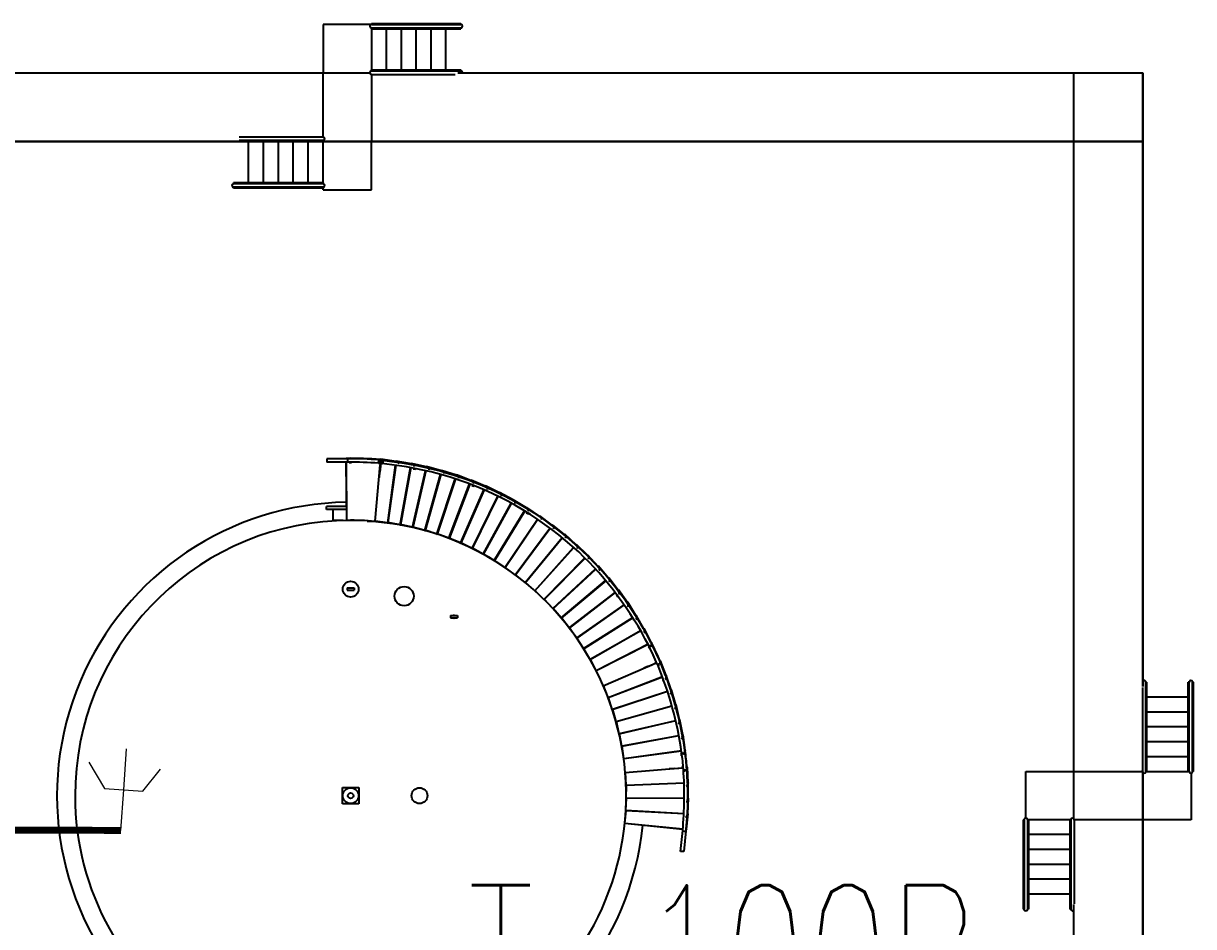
# Model space of a CAD drawing. Header units: inches. Extents: x 517790 to 538444, y 301815 to 302461.
# Drawn here: x 517838.48 to 517854.51, y 302315.63 to 302328.01 of the extents above; entities that cross this region are included whole.
import ezdxf
from ezdxf.enums import TextEntityAlignment as Align

# ---------------------------------------------------------------- set-up
doc = ezdxf.new("R2010")
doc.units = ezdxf.units.IN
doc.header["$MEASUREMENT"] = 0
doc.layers.add('Layout', color=6, linetype='Continuous', lineweight=15)
for name, color, linetype in [('电气-接地设计-接地线', 3, '接地线'), ('硅胶总平面底图 工艺装置区', 253, 'Continuous'), ('硅胶总平面底图0804', 253, 'Continuous')]:
    doc.layers.add(name, color=color, linetype=linetype)
doc.styles.add('EESLTYPE', font='TXT.shx')
doc.styles.add('HZTXT', font='simplexs.shx', dxfattribs={"width": 0.7, "bigfont": 'hztxt.shx'})
doc.linetypes.add('接地线', pattern='A,500,["/",EESLTYPE,S=200,R=0,X=0,Y=-100],-200,60,-200', length=960)
doc.linetypes.add('组180_接地线', pattern='A,500,["/",EESLTYPE,S=200,R=-180,X=0,Y=100],-200,60,-200', length=960)

msp = doc.modelspace()

# ---------------------------------------------------------------- linework, layer by layer
at = {"color": 1, "lineweight": 18}
for points in [[(517839.815, 302316.944), (517839.815, 302316.944), (517839.855, 302317.504), (517839.894, 302318.063)], [(517839.376, 302317.883), (517839.592, 302317.522), (517840.117, 302317.485), (517840.36, 302317.785)]]:
    msp.add_lwpolyline(points, dxfattribs=at)
at = {"layer": 'Layout', "color": 9, "const_width": 0.000914}
msp.add_lwpolyline([(517832.523, 302295.033), (517832.523, 302326.094), (517852.621, 302326.094), (517852.621, 302295.033), (517832.523, 302295.033)], dxfattribs=at)
at = {"layer": '电气-接地设计-接地线', "linetype": '组180_接地线', "ltscale": 0.01, "const_width": 0.0944}
msp.add_lwpolyline([(517839.217, 302316.95), (517836.827, 302316.95)], dxfattribs=at)
at = {"layer": '电气-接地设计-接地线', "color": 35, "linetype": '接地线', "ltscale": 0.005, "true_color": 0xb87333, "const_width": 0.0944}
msp.add_lwpolyline([(517839.815, 302316.944), (517839.217, 302316.95)], dxfattribs=at)
at = {"layer": '硅胶总平面底图 工艺装置区', "color": 9, "linetype": 'Continuous', "lineweight": -3}
for p, q in [((517843.247, 302327.998), (517843.247, 302328.012)), ((517843.247, 302328.012), (517844.474, 302328.012)), ((517843.247, 302328.012), (517843.247, 302327.998)), ((517843.247, 302327.998), (517844.474, 302327.998)), ((517844.474, 302328.012), (517844.474, 302327.998)), ((517844.474, 302328.012), (517844.474, 302327.998)), ((517843.236, 302327.995), (517842.586, 302327.995)), ((517842.586, 302327.995), (517842.586, 302327.334)), ((517843.247, 302327.952), (517843.247, 302327.359)), ((517843.247, 302327.952), (517843.247, 302327.359)), ((517843.247, 302327.939), (517843.247, 302327.952)), ((517843.247, 302327.952), (517843.247, 302327.939)), ((517843.247, 302327.952), (517844.474, 302327.952)), ((517843.247, 302327.939), (517844.474, 302327.939)), ((517843.449, 302327.939), (517843.449, 302327.373)), ((517843.654, 302327.939), (517843.654, 302327.373)), ((517843.858, 302327.939), (517843.858, 302327.373)), ((517844.063, 302327.939), (517844.063, 302327.373)), ((517844.267, 302327.373), (517844.267, 302327.939)), ((517844.474, 302327.952), (517844.474, 302327.939)), ((517844.474, 302327.952), (517844.474, 302327.939)), ((517843.247, 302327.359), (517843.247, 302327.373)), ((517843.247, 302327.373), (517844.474, 302327.373)), ((517843.247, 302327.359), (517843.247, 302327.373)), ((517843.247, 302327.359), (517844.474, 302327.359)), ((517844.474, 302327.373), (517844.474, 302327.359)), ((517844.474, 302327.359), (517844.474, 302327.373)), ((517832.107, 302327.334), (517843.224, 302327.334)), ((517832.107, 302327.334), (517843.224, 302327.334)), ((517842.586, 302326.45), (517842.586, 302327.334)), ((517842.586, 302326.45), (517842.586, 302327.334)), ((517843.247, 302327.313), (517843.247, 302326.39)), ((517843.247, 302327.313), (517843.247, 302326.39)), ((517843.247, 302327.3), (517843.247, 302327.313)), ((517843.247, 302327.3), (517843.247, 302327.313)), ((517843.247, 302327.313), (517844.397, 302327.313)), ((517844.43, 302327.334), (517853.819, 302327.334)), ((517844.43, 302327.334), (517853.819, 302327.334)), ((517852.875, 302317.101), (517852.875, 302327.334)), ((517852.875, 302317.101), (517852.875, 302327.334)), ((517852.875, 302327.334), (517853.819, 302327.334)), ((517852.875, 302327.334), (517853.819, 302327.334)), ((517853.819, 302327.334), (517853.819, 302326.39)), ((517853.819, 302327.334), (517853.819, 302326.39)), ((517853.819, 302327.334), (517853.819, 302318.921)), ((517853.819, 302318.921), (517853.819, 302327.334)), ((517842.586, 302326.45), (517841.435, 302326.45)), ((517842.586, 302326.404), (517841.435, 302326.404)), ((517842.586, 302326.463), (517842.586, 302326.45)), ((517842.586, 302326.463), (517842.586, 302326.45)), ((517842.586, 302326.404), (517842.586, 302326.39)), ((517842.586, 302326.404), (517842.586, 302326.39)), ((517842.586, 302325.81), (517842.586, 302326.404)), ((517842.586, 302325.81), (517842.586, 302326.404)), ((517853.819, 302326.39), (517832.107, 302326.39)), ((517832.107, 302326.39), (517853.819, 302326.39)), ((517841.565, 302325.824), (517841.565, 302326.39)), ((517841.769, 302325.824), (517841.769, 302326.39)), ((517841.974, 302325.824), (517841.974, 302326.39)), ((517842.178, 302325.824), (517842.178, 302326.39)), ((517842.383, 302325.824), (517842.383, 302326.39)), ((517843.247, 302325.73), (517843.247, 302326.39)), ((517841.359, 302325.81), (517841.359, 302325.824)), ((517841.359, 302325.81), (517841.359, 302325.824)), ((517842.586, 302325.824), (517841.359, 302325.824)), ((517842.586, 302325.81), (517841.359, 302325.81)), ((517841.359, 302325.751), (517841.359, 302325.765)), ((517841.359, 302325.751), (517841.359, 302325.765)), ((517842.586, 302325.765), (517841.359, 302325.765)), ((517842.586, 302325.824), (517842.586, 302325.81)), ((517842.586, 302325.81), (517842.586, 302325.824)), ((517842.586, 302325.765), (517842.586, 302325.751)), ((517842.586, 302325.751), (517842.586, 302325.765)), ((517842.586, 302325.73), (517842.586, 302325.765)), ((517842.586, 302325.73), (517842.586, 302325.765)), ((517842.586, 302325.751), (517841.359, 302325.751)), ((517842.586, 302325.73), (517843.247, 302325.73)), ((517842.925, 302322.042), (517842.638, 302322.04)), ((517842.638, 302322.04), (517842.638, 302321.994)), ((517842.926, 302321.997), (517842.638, 302321.994)), ((517842.902, 302322.042), (517842.902, 302322.048)), ((517842.902, 302322.048), (517842.908, 302322.048)), ((517842.913, 302321.198), (517842.903, 302321.996)), ((517842.903, 302321.996), (517842.908, 302321.211)), ((517842.908, 302322.048), (517842.908, 302322.048)), ((517842.926, 302321.997), (517842.925, 302322.042)), ((517842.951, 302321.991), (517842.951, 302321.997)), ((517842.963, 302321.991), (517842.951, 302321.991)), ((517842.951, 302321.991), (517842.951, 302321.978)), ((517842.963, 302321.997), (517842.963, 302321.991)), ((517842.963, 302321.991), (517842.963, 302321.978)), ((517843.299, 302321.184), (517843.368, 302321.96)), ((517843.347, 302321.981), (517843.351, 302322.026)), ((517843.357, 302321.974), (517843.356, 302321.961)), ((517843.357, 302321.974), (517843.358, 302321.988)), ((517843.369, 302321.973), (517843.357, 302321.974)), ((517843.38, 302322.029), (517843.364, 302321.857)), ((517843.369, 302321.973), (517843.367, 302321.952)), ((517843.369, 302321.973), (517843.373, 302322.024)), ((517843.371, 302321.994), (517843.369, 302321.973)), ((517843.374, 302322.03), (517843.37, 302322.03)), ((517843.37, 302322.03), (517843.37, 302322.03)), ((517843.373, 302322.024), (517843.374, 302322.03)), ((517843.375, 302322.035), (517843.374, 302322.03)), ((517843.374, 302322.03), (517843.38, 302322.029)), ((517843.585, 302322.006), (517843.375, 302322.035)), ((517843.584, 302322), (517843.379, 302322.028)), ((517843.471, 302321.164), (517843.578, 302321.954)), ((517843.582, 302321.953), (517843.475, 302321.164)), ((517843.584, 302322), (517843.585, 302322.006)), ((517843.584, 302321.999), (517843.584, 302322)), ((517843.586, 302322.011), (517843.585, 302322.006)), ((517843.585, 302322.006), (517843.589, 302322.006)), ((517843.795, 302321.973), (517843.586, 302322.011)), ((517843.589, 302322.006), (517843.588, 302321.998)), ((517843.794, 302321.967), (517843.589, 302322.005)), ((517843.642, 302321.137), (517843.785, 302321.92)), ((517843.789, 302321.92), (517843.646, 302321.136)), ((517843.793, 302321.964), (517843.794, 302321.967)), ((517843.794, 302321.967), (517843.795, 302321.973)), ((517843.796, 302321.978), (517843.795, 302321.973)), ((517843.795, 302321.973), (517843.798, 302321.972)), ((517844.003, 302321.93), (517843.796, 302321.978)), ((517843.798, 302321.972), (517843.797, 302321.964)), ((517844.001, 302321.924), (517843.798, 302321.971)), ((517843.831, 302321.908), (517843.828, 302321.891)), ((517843.831, 302321.908), (517843.832, 302321.912)), ((517843.843, 302321.906), (517843.831, 302321.908)), ((517843.843, 302321.906), (517843.84, 302321.889)), ((517843.844, 302321.909), (517843.843, 302321.906)), ((517844.001, 302321.924), (517844.003, 302321.93)), ((517844.001, 302321.921), (517844.001, 302321.924)), ((517844.004, 302321.935), (517844.003, 302321.93)), ((517844.003, 302321.93), (517844.006, 302321.929)), ((517844.208, 302321.877), (517844.004, 302321.935)), ((517844.006, 302321.929), (517844.004, 302321.92)), ((517844.207, 302321.872), (517844.006, 302321.928)), ((517843.359, 302321.858), (517843.353, 302321.784)), ((517843.359, 302321.858), (517843.364, 302321.857)), ((517843.812, 302321.102), (517843.991, 302321.878)), ((517843.994, 302321.878), (517843.815, 302321.101)), ((517843.98, 302321.059), (517844.194, 302321.827)), ((517844.198, 302321.826), (517843.983, 302321.058)), ((517844.146, 302321.009), (517844.395, 302321.767)), ((517844.399, 302321.766), (517844.149, 302321.007)), ((517844.206, 302321.869), (517844.207, 302321.872)), ((517844.207, 302321.872), (517844.208, 302321.877)), ((517844.21, 302321.882), (517844.208, 302321.877)), ((517844.208, 302321.877), (517844.212, 302321.876)), ((517844.412, 302321.816), (517844.21, 302321.882)), ((517844.212, 302321.876), (517844.21, 302321.868)), ((517844.41, 302321.81), (517844.212, 302321.875)), ((517844.409, 302321.808), (517844.41, 302321.81)), ((517844.41, 302321.81), (517844.412, 302321.816)), ((517844.413, 302321.82), (517844.411, 302321.816)), ((517844.412, 302321.816), (517844.415, 302321.814)), ((517844.612, 302321.744), (517844.413, 302321.82)), ((517844.415, 302321.814), (517844.413, 302321.807)), ((517844.61, 302321.739), (517844.415, 302321.813)), ((517844.61, 302321.739), (517844.612, 302321.744)), ((517844.613, 302321.749), (517844.612, 302321.744)), ((517844.612, 302321.744), (517844.615, 302321.743)), ((517844.808, 302321.664), (517844.613, 302321.749)), ((517844.309, 302320.951), (517844.593, 302321.697)), ((517844.597, 302321.695), (517844.312, 302320.949)), ((517844.469, 302320.885), (517844.788, 302321.617)), ((517844.791, 302321.615), (517844.473, 302320.884)), ((517844.609, 302321.738), (517844.61, 302321.739)), ((517844.615, 302321.743), (517844.613, 302321.737)), ((517844.806, 302321.659), (517844.615, 302321.742)), ((517844.636, 302321.674), (517844.63, 302321.658)), ((517844.636, 302321.674), (517844.638, 302321.679)), ((517844.647, 302321.67), (517844.636, 302321.674)), ((517844.647, 302321.67), (517844.641, 302321.654)), ((517844.649, 302321.675), (517844.647, 302321.67)), ((517844.806, 302321.659), (517844.808, 302321.664)), ((517844.806, 302321.659), (517844.806, 302321.659)), ((517844.808, 302321.664), (517844.81, 302321.669)), ((517844.808, 302321.664), (517844.812, 302321.663)), ((517844.812, 302321.663), (517844.809, 302321.657)), ((517845.001, 302321.575), (517844.81, 302321.669)), ((517844.998, 302321.57), (517844.811, 302321.662)), ((517844.627, 302320.812), (517844.978, 302321.529)), ((517844.982, 302321.527), (517844.63, 302320.811)), ((517844.781, 302320.732), (517845.164, 302321.432)), ((517844.784, 302320.731), (517845.168, 302321.43)), ((517844.998, 302321.57), (517845.001, 302321.575)), ((517844.998, 302321.57), (517844.998, 302321.57)), ((517845.001, 302321.575), (517845.003, 302321.579)), ((517845.001, 302321.575), (517845.004, 302321.573)), ((517845.004, 302321.573), (517845.002, 302321.568)), ((517845.189, 302321.477), (517845.003, 302321.579)), ((517845.187, 302321.472), (517845.004, 302321.573)), ((517845.187, 302321.472), (517845.189, 302321.477)), ((517845.187, 302321.472), (517845.187, 302321.472)), ((517845.189, 302321.477), (517845.192, 302321.481)), ((517845.189, 302321.477), (517845.193, 302321.475)), ((517845.19, 302321.47), (517845.193, 302321.475)), ((517845.373, 302321.371), (517845.192, 302321.481)), ((517845.37, 302321.366), (517845.192, 302321.475)), ((517842.907, 302321.386), (517842.634, 302321.386)), ((517842.634, 302321.347), (517842.634, 302321.386)), ((517842.907, 302321.347), (517842.634, 302321.347)), ((517842.724, 302321.197), (517842.724, 302321.347)), ((517844.931, 302320.646), (517845.346, 302321.326)), ((517844.934, 302320.644), (517845.349, 302321.324)), ((517845.37, 302321.366), (517845.373, 302321.371)), ((517845.37, 302321.366), (517845.37, 302321.366)), ((517845.373, 302321.371), (517845.376, 302321.375)), ((517845.373, 302321.371), (517845.376, 302321.369)), ((517845.373, 302321.364), (517845.376, 302321.369)), ((517845.384, 302321.297), (517845.375, 302321.283)), ((517845.552, 302321.256), (517845.376, 302321.375)), ((517845.549, 302321.251), (517845.376, 302321.368)), ((517845.384, 302321.297), (517845.387, 302321.301)), ((517845.394, 302321.291), (517845.384, 302321.297)), ((517845.394, 302321.291), (517845.385, 302321.276)), ((517845.397, 302321.295), (517845.394, 302321.291)), ((517842.859, 302321.197), (517842.724, 302321.197)), ((517842.913, 302321.211), (517842.908, 302321.211)), ((517843.471, 302321.164), (517843.299, 302321.188)), ((517843.299, 302321.184), (517843.304, 302321.183)), ((517843.304, 302321.187), (517843.304, 302321.183)), ((517843.304, 302321.183), (517843.304, 302321.183)), ((517843.471, 302321.164), (517843.475, 302321.164)), ((517843.642, 302321.137), (517843.475, 302321.167)), ((517843.642, 302321.137), (517843.646, 302321.136)), ((517843.812, 302321.102), (517843.646, 302321.14)), ((517843.646, 302321.136), (517843.648, 302321.136)), ((517843.648, 302321.14), (517843.648, 302321.136)), ((517843.684, 302321.131), (517843.684, 302321.129)), ((517843.696, 302321.129), (517843.696, 302321.127)), ((517843.98, 302321.059), (517843.816, 302321.105)), ((517845.076, 302320.552), (517845.523, 302321.213)), ((517845.079, 302320.55), (517845.526, 302321.211)), ((517845.548, 302321.251), (517845.549, 302321.251)), ((517845.549, 302321.251), (517845.552, 302321.256)), ((517845.551, 302321.249), (517845.555, 302321.254)), ((517845.552, 302321.256), (517845.555, 302321.26)), ((517845.552, 302321.256), (517845.555, 302321.254)), ((517845.722, 302321.129), (517845.554, 302321.253)), ((517845.725, 302321.133), (517845.555, 302321.26)), ((517845.721, 302321.128), (517845.722, 302321.129)), ((517845.722, 302321.129), (517845.725, 302321.133)), ((517845.724, 302321.126), (517845.728, 302321.131)), ((517845.725, 302321.133), (517845.728, 302321.137)), ((517845.725, 302321.133), (517845.728, 302321.131)), ((517845.889, 302320.998), (517845.727, 302321.13)), ((517845.892, 302321.003), (517845.728, 302321.137)), ((517843.812, 302321.102), (517843.815, 302321.101)), ((517843.98, 302321.059), (517843.983, 302321.058)), ((517844.146, 302321.009), (517843.984, 302321.062)), ((517844.146, 302321.009), (517844.149, 302321.007)), ((517844.309, 302320.951), (517844.15, 302321.011)), ((517844.309, 302320.951), (517844.312, 302320.949)), ((517844.312, 302320.949), (517844.314, 302320.949)), ((517844.469, 302320.885), (517844.314, 302320.953)), ((517844.315, 302320.952), (517844.314, 302320.949)), ((517845.218, 302320.452), (517845.694, 302321.092)), ((517845.221, 302320.449), (517845.697, 302321.089)), ((517845.354, 302320.345), (517845.86, 302320.963)), ((517845.357, 302320.343), (517845.863, 302320.96)), ((517845.888, 302320.998), (517845.889, 302320.998)), ((517845.889, 302320.998), (517845.892, 302321.003)), ((517845.891, 302320.995), (517845.895, 302321)), ((517845.892, 302321.003), (517845.896, 302321.006)), ((517845.892, 302321.003), (517845.895, 302321)), ((517846.05, 302320.86), (517845.895, 302320.999)), ((517846.054, 302320.864), (517845.896, 302321.006)), ((517844.349, 302320.937), (517844.349, 302320.935)), ((517844.36, 302320.933), (517844.36, 302320.931)), ((517844.469, 302320.885), (517844.473, 302320.884)), ((517844.627, 302320.812), (517844.474, 302320.887)), ((517844.627, 302320.812), (517844.63, 302320.811)), ((517844.781, 302320.732), (517844.632, 302320.814)), ((517845.486, 302320.232), (517846.019, 302320.826)), ((517845.489, 302320.23), (517846.022, 302320.824)), ((517846.049, 302320.86), (517846.05, 302320.86)), ((517846.05, 302320.86), (517846.054, 302320.864)), ((517846.052, 302320.857), (517846.056, 302320.862)), ((517846.054, 302320.864), (517846.057, 302320.868)), ((517846.054, 302320.864), (517846.056, 302320.862)), ((517846.204, 302320.715), (517846.056, 302320.861)), ((517846.208, 302320.719), (517846.057, 302320.868)), ((517844.781, 302320.732), (517844.784, 302320.731)), ((517844.931, 302320.646), (517844.786, 302320.734)), ((517844.931, 302320.646), (517844.934, 302320.644)), ((517844.934, 302320.644), (517844.935, 302320.643)), ((517844.937, 302320.646), (517844.935, 302320.643)), ((517845.076, 302320.552), (517844.936, 302320.647)), ((517844.968, 302320.625), (517844.967, 302320.623)), ((517845.612, 302320.113), (517846.172, 302320.682)), ((517845.615, 302320.111), (517846.175, 302320.68)), ((517846.204, 302320.715), (517846.208, 302320.719)), ((517846.204, 302320.715), (517846.204, 302320.715)), ((517846.207, 302320.712), (517846.211, 302320.716)), ((517846.208, 302320.719), (517846.212, 302320.722)), ((517846.208, 302320.719), (517846.211, 302320.716)), ((517846.352, 302320.563), (517846.21, 302320.716)), ((517846.356, 302320.566), (517846.212, 302320.722)), ((517844.978, 302320.618), (517844.977, 302320.617)), ((517845.076, 302320.552), (517845.079, 302320.55)), ((517845.218, 302320.452), (517845.082, 302320.553)), ((517845.733, 302319.989), (517846.318, 302320.531)), ((517845.736, 302319.986), (517846.321, 302320.528)), ((517846.352, 302320.563), (517846.356, 302320.566)), ((517846.352, 302320.563), (517846.352, 302320.563)), ((517846.355, 302320.56), (517846.359, 302320.564)), ((517846.36, 302320.57), (517846.356, 302320.567)), ((517846.356, 302320.566), (517846.359, 302320.564)), ((517846.493, 302320.404), (517846.358, 302320.563)), ((517846.497, 302320.407), (517846.36, 302320.57)), ((517845.218, 302320.452), (517845.221, 302320.449)), ((517845.354, 302320.345), (517845.223, 302320.452)), ((517845.354, 302320.345), (517845.357, 302320.343)), ((517845.486, 302320.232), (517845.36, 302320.346)), ((517845.848, 302319.859), (517846.457, 302320.373)), ((517846.459, 302320.37), (517845.85, 302319.856)), ((517846.493, 302320.404), (517846.497, 302320.407)), ((517846.493, 302320.404), (517846.493, 302320.404)), ((517846.499, 302320.405), (517846.495, 302320.401)), ((517846.501, 302320.41), (517846.497, 302320.407)), ((517846.497, 302320.407), (517846.499, 302320.405)), ((517846.626, 302320.239), (517846.499, 302320.404)), ((517846.63, 302320.242), (517846.501, 302320.41)), ((517842.916, 302320.27), (517842.963, 302320.27)), ((517842.916, 302320.27), (517842.916, 302320.239)), ((517842.916, 302320.239), (517842.963, 302320.239)), ((517842.963, 302320.27), (517843.011, 302320.27)), ((517842.963, 302320.239), (517843.011, 302320.239)), ((517843.011, 302320.27), (517843.011, 302320.239)), ((517845.486, 302320.232), (517845.489, 302320.23)), ((517845.612, 302320.113), (517845.491, 302320.232)), ((517845.491, 302320.232), (517845.557, 302320.167)), ((517845.957, 302319.724), (517846.588, 302320.209)), ((517846.59, 302320.206), (517845.959, 302319.721)), ((517846.614, 302320.169), (517846.6, 302320.159)), ((517846.621, 302320.16), (517846.608, 302320.15)), ((517846.614, 302320.169), (517846.616, 302320.171)), ((517846.621, 302320.16), (517846.614, 302320.169)), ((517846.624, 302320.162), (517846.621, 302320.16)), ((517846.625, 302320.238), (517846.626, 302320.239)), ((517846.626, 302320.239), (517846.63, 302320.242)), ((517846.632, 302320.239), (517846.628, 302320.235)), ((517846.63, 302320.242), (517846.634, 302320.245)), ((517846.63, 302320.242), (517846.632, 302320.239)), ((517846.751, 302320.068), (517846.632, 302320.239)), ((517846.756, 302320.071), (517846.634, 302320.245)), ((517845.612, 302320.113), (517845.615, 302320.111)), ((517845.733, 302319.989), (517845.618, 302320.113)), ((517845.708, 302320.016), (517845.711, 302320.013)), ((517845.733, 302319.989), (517845.736, 302319.986)), ((517845.737, 302319.987), (517845.757, 302319.967)), ((517845.848, 302319.859), (517845.738, 302319.989)), ((517846.059, 302319.584), (517846.711, 302320.04)), ((517846.713, 302320.037), (517846.061, 302319.581)), ((517846.75, 302320.067), (517846.751, 302320.068)), ((517846.751, 302320.068), (517846.756, 302320.071)), ((517846.758, 302320.068), (517846.752, 302320.064)), ((517846.756, 302320.071), (517846.76, 302320.074)), ((517846.756, 302320.071), (517846.758, 302320.068)), ((517846.868, 302319.891), (517846.757, 302320.067)), ((517846.873, 302319.894), (517846.76, 302320.074)), ((517844.332, 302319.891), (517844.379, 302319.891)), ((517844.332, 302319.891), (517844.332, 302319.859)), ((517844.332, 302319.859), (517844.379, 302319.859)), ((517844.379, 302319.891), (517844.427, 302319.891)), ((517844.379, 302319.859), (517844.427, 302319.859)), ((517844.427, 302319.891), (517844.427, 302319.859)), ((517845.848, 302319.859), (517845.85, 302319.856)), ((517845.957, 302319.724), (517845.853, 302319.859)), ((517846.155, 302319.44), (517846.828, 302319.865)), ((517846.83, 302319.862), (517846.157, 302319.437)), ((517846.867, 302319.89), (517846.868, 302319.891)), ((517846.868, 302319.891), (517846.873, 302319.894)), ((517846.875, 302319.891), (517846.869, 302319.887)), ((517846.877, 302319.896), (517846.873, 302319.894)), ((517846.873, 302319.894), (517846.875, 302319.891)), ((517846.978, 302319.709), (517846.874, 302319.89)), ((517846.983, 302319.712), (517846.877, 302319.896)), ((517845.957, 302319.724), (517845.959, 302319.721)), ((517845.959, 302319.721), (517845.96, 302319.72)), ((517845.963, 302319.722), (517845.96, 302319.72)), ((517846.059, 302319.584), (517845.962, 302319.724)), ((517845.984, 302319.692), (517845.982, 302319.69)), ((517845.991, 302319.682), (517845.99, 302319.681)), ((517846.244, 302319.291), (517846.936, 302319.686)), ((517846.938, 302319.682), (517846.246, 302319.288)), ((517846.976, 302319.708), (517846.978, 302319.709)), ((517846.978, 302319.709), (517846.983, 302319.712)), ((517846.984, 302319.709), (517846.978, 302319.705)), ((517846.987, 302319.714), (517846.983, 302319.712)), ((517846.983, 302319.712), (517846.984, 302319.709)), ((517847.078, 302319.523), (517846.984, 302319.708)), ((517847.083, 302319.525), (517846.987, 302319.714)), ((517846.059, 302319.584), (517846.061, 302319.581)), ((517846.155, 302319.44), (517846.064, 302319.584)), ((517846.327, 302319.139), (517847.038, 302319.502)), ((517847.078, 302319.523), (517847.083, 302319.525)), ((517847.078, 302319.522), (517847.078, 302319.523)), ((517847.085, 302319.522), (517847.08, 302319.519)), ((517847.083, 302319.525), (517847.085, 302319.522)), ((517847.085, 302319.522), (517847.086, 302319.52)), ((517847.086, 302319.52), (517847.086, 302319.52)), ((517847.089, 302319.502), (517847.089, 302319.502)), ((517846.155, 302319.44), (517846.157, 302319.437)), ((517846.244, 302319.291), (517846.16, 302319.439)), ((517847.039, 302319.498), (517846.328, 302319.136)), ((517847.054, 302319.457), (517847.042, 302319.451)), ((517847.06, 302319.446), (517847.048, 302319.44)), ((517847.054, 302319.457), (517847.059, 302319.459)), ((517847.06, 302319.446), (517847.054, 302319.457)), ((517847.065, 302319.448), (517847.06, 302319.446)), ((517846.244, 302319.291), (517846.246, 302319.288)), ((517846.327, 302319.139), (517846.25, 302319.29)), ((517846.425, 302318.93), (517847.14, 302319.241)), ((517847.046, 302319.199), (517846.979, 302319.169)), ((517847.046, 302319.2), (517847.048, 302319.195)), ((517847.16, 302319.243), (517847.048, 302319.195)), ((517847.152, 302319.246), (517847.133, 302319.238)), ((517847.147, 302319.257), (517847.135, 302319.252)), ((517847.147, 302319.257), (517847.153, 302319.259)), ((517847.152, 302319.246), (517847.147, 302319.257)), ((517847.152, 302319.246), (517847.157, 302319.249)), ((517847.157, 302319.248), (517847.152, 302319.246)), ((517847.199, 302319.267), (517847.204, 302319.269)), ((517847.207, 302319.264), (517847.201, 302319.262)), ((517847.203, 302319.272), (517847.203, 302319.272)), ((517847.204, 302319.269), (517847.203, 302319.272)), ((517847.209, 302319.271), (517847.204, 302319.269)), ((517847.204, 302319.269), (517847.207, 302319.264)), ((517847.279, 302319.07), (517847.206, 302319.263)), ((517847.285, 302319.072), (517847.209, 302319.271)), ((517846.327, 302319.139), (517846.328, 302319.136)), ((517846.491, 302318.769), (517847.235, 302319.054)), ((517847.236, 302319.05), (517846.492, 302318.766)), ((517847.278, 302319.07), (517847.279, 302319.07)), ((517847.279, 302319.07), (517847.285, 302319.072)), ((517847.286, 302319.069), (517847.279, 302319.066)), ((517847.289, 302319.074), (517847.285, 302319.072)), ((517847.285, 302319.072), (517847.286, 302319.069)), ((517847.35, 302318.871), (517847.285, 302319.069)), ((517847.356, 302318.872), (517847.289, 302319.074)), ((517846.425, 302318.93), (517846.428, 302318.925)), ((517846.431, 302318.926), (517846.428, 302318.925)), ((517846.428, 302318.925), (517846.428, 302318.925)), ((517846.491, 302318.769), (517846.429, 302318.931)), ((517847.248, 302319.007), (517847.232, 302319.001)), ((517847.252, 302318.996), (517847.237, 302318.99)), ((517847.248, 302319.007), (517847.252, 302319.009)), ((517847.252, 302318.996), (517847.248, 302319.007)), ((517847.256, 302318.997), (517847.252, 302318.996)), ((517847.347, 302318.87), (517847.35, 302318.871)), ((517847.357, 302318.869), (517847.349, 302318.866)), ((517847.35, 302318.871), (517847.356, 302318.872)), ((517847.36, 302318.874), (517847.356, 302318.872)), ((517847.356, 302318.872), (517847.357, 302318.869)), ((517847.412, 302318.668), (517847.356, 302318.868)), ((517847.418, 302318.669), (517847.36, 302318.874)), ((517853.816, 302317.753), (517853.816, 302318.904)), ((517853.861, 302318.98), (517853.875, 302318.98)), ((517853.861, 302318.98), (517853.875, 302318.98)), ((517853.861, 302317.753), (517853.861, 302318.98)), ((517853.875, 302317.753), (517853.875, 302318.98)), ((517854.441, 302318.98), (517854.455, 302318.98)), ((517854.441, 302317.753), (517854.441, 302318.98)), ((517854.455, 302318.98), (517854.441, 302318.98)), ((517854.455, 302317.753), (517854.455, 302318.98)), ((517854.5, 302318.98), (517854.514, 302318.98)), ((517854.514, 302318.98), (517854.5, 302318.98)), ((517854.5, 302317.753), (517854.5, 302318.98)), ((517854.514, 302317.753), (517854.514, 302318.98)), ((517846.491, 302318.769), (517846.492, 302318.766)), ((517846.492, 302318.766), (517846.493, 302318.764)), ((517846.496, 302318.765), (517846.493, 302318.764)), ((517846.549, 302318.606), (517846.496, 302318.767)), ((517846.508, 302318.73), (517846.506, 302318.729)), ((517846.512, 302318.719), (517846.51, 302318.718)), ((517846.549, 302318.606), (517847.304, 302318.855)), ((517847.305, 302318.852), (517846.55, 302318.602)), ((517854.441, 302318.774), (517853.875, 302318.774)), ((517846.549, 302318.606), (517846.55, 302318.602)), ((517846.6, 302318.44), (517846.554, 302318.604)), ((517846.6, 302318.44), (517847.365, 302318.654)), ((517847.366, 302318.651), (517846.601, 302318.437)), ((517847.409, 302318.667), (517847.412, 302318.668)), ((517847.419, 302318.666), (517847.41, 302318.663)), ((517847.412, 302318.668), (517847.418, 302318.669)), ((517847.422, 302318.67), (517847.418, 302318.669)), ((517847.418, 302318.669), (517847.419, 302318.666)), ((517847.465, 302318.462), (517847.418, 302318.665)), ((517847.47, 302318.464), (517847.422, 302318.67)), ((517854.441, 302318.569), (517853.875, 302318.569)), ((517846.6, 302318.44), (517846.601, 302318.437)), ((517846.642, 302318.272), (517846.604, 302318.438)), ((517846.642, 302318.272), (517847.417, 302318.451)), ((517847.418, 302318.448), (517846.643, 302318.269)), ((517847.461, 302318.461), (517847.465, 302318.462)), ((517847.471, 302318.46), (517847.462, 302318.458)), ((517847.465, 302318.462), (517847.47, 302318.464)), ((517847.47, 302318.464), (517847.471, 302318.46)), ((517847.475, 302318.464), (517847.47, 302318.464)), ((517847.508, 302318.255), (517847.47, 302318.46)), ((517847.513, 302318.256), (517847.475, 302318.464)), ((517846.642, 302318.272), (517846.643, 302318.269)), ((517846.678, 302318.103), (517846.647, 302318.269)), ((517846.678, 302318.103), (517847.461, 302318.246)), ((517847.461, 302318.242), (517846.678, 302318.099)), ((517847.505, 302318.254), (517847.508, 302318.255)), ((517847.514, 302318.252), (517847.506, 302318.25)), ((517847.508, 302318.255), (517847.513, 302318.256)), ((517847.513, 302318.256), (517847.514, 302318.252)), ((517847.518, 302318.256), (517847.513, 302318.256)), ((517847.541, 302318.045), (517847.513, 302318.252)), ((517847.547, 302318.046), (517847.518, 302318.256)), ((517854.441, 302318.365), (517853.875, 302318.365)), ((517846.678, 302318.103), (517846.678, 302318.099)), ((517846.705, 302317.931), (517846.682, 302318.1)), ((517854.441, 302318.16), (517853.875, 302318.16)), ((517846.705, 302317.931), (517847.496, 302318.039)), ((517847.496, 302318.035), (517846.705, 302317.928)), ((517846.705, 302317.931), (517846.705, 302317.928)), ((517847.496, 302317.991), (517847.483, 302317.989)), ((517847.498, 302317.979), (517847.485, 302317.977)), ((517847.496, 302317.991), (517847.502, 302317.992)), ((517847.498, 302317.979), (517847.496, 302317.991)), ((517847.504, 302317.98), (517847.498, 302317.979)), ((517847.541, 302318.045), (517847.547, 302318.046)), ((517847.541, 302318.045), (517847.541, 302318.045)), ((517847.547, 302318.042), (517847.541, 302318.041)), ((517847.544, 302318.022), (517847.544, 302318.022)), ((517847.547, 302318.046), (517847.547, 302318.042)), ((517847.547, 302318.042), (517847.547, 302318.04)), ((517847.547, 302318.04), (517847.547, 302318.04)), ((517854.441, 302317.956), (517853.875, 302317.956)), ((517846.726, 302317.74), (517847.503, 302317.805)), ((517846.726, 302317.74), (517846.726, 302317.734)), ((517846.737, 302317.567), (517846.73, 302317.74)), ((517847.401, 302317.796), (517847.327, 302317.789)), ((517847.522, 302317.801), (517847.401, 302317.791)), ((517847.401, 302317.797), (517847.401, 302317.791)), ((517847.516, 302317.806), (517847.495, 302317.805)), ((517847.515, 302317.818), (517847.502, 302317.817)), ((517847.515, 302317.818), (517847.52, 302317.819)), ((517847.516, 302317.806), (517847.515, 302317.818)), ((517847.516, 302317.807), (517847.522, 302317.807)), ((517847.522, 302317.807), (517847.516, 302317.806)), ((517847.567, 302317.811), (517847.573, 302317.811)), ((517847.573, 302317.806), (517847.567, 302317.805)), ((517847.572, 302317.815), (517847.572, 302317.815)), ((517847.573, 302317.811), (517847.572, 302317.815)), ((517847.58, 302317.599), (517847.572, 302317.806)), ((517847.577, 302317.812), (517847.573, 302317.811)), ((517847.573, 302317.811), (517847.573, 302317.806)), ((517847.586, 302317.599), (517847.577, 302317.812)), ((517852.215, 302317.753), (517852.875, 302317.753)), ((517852.215, 302317.115), (517852.215, 302317.753)), ((517852.875, 302317.753), (517853.816, 302317.753)), ((517852.875, 302317.753), (517853.816, 302317.753)), ((517853.816, 302317.753), (517853.802, 302317.753)), ((517853.802, 302317.753), (517853.816, 302317.753)), ((517853.819, 302317.741), (517853.819, 302311.397)), ((517853.819, 302311.397), (517853.819, 302317.741)), ((517853.875, 302317.753), (517853.861, 302317.753)), ((517853.861, 302317.753), (517853.875, 302317.753)), ((517853.861, 302317.753), (517854.455, 302317.753)), ((517853.861, 302317.753), (517854.455, 302317.753)), ((517854.455, 302317.753), (517854.441, 302317.753)), ((517854.455, 302317.753), (517854.441, 302317.753)), ((517854.514, 302317.753), (517854.5, 302317.753)), ((517854.514, 302317.753), (517854.5, 302317.753)), ((517846.73, 302317.735), (517846.726, 302317.734)), ((517846.726, 302317.735), (517846.726, 302317.735)), ((517846.737, 302317.567), (517847.533, 302317.597)), ((517847.533, 302317.594), (517846.737, 302317.563)), ((517847.578, 302317.599), (517847.58, 302317.599)), ((517847.586, 302317.596), (517847.578, 302317.595)), ((517847.58, 302317.599), (517847.586, 302317.599)), ((517847.583, 302317.387), (517847.585, 302317.596)), ((517847.586, 302317.599), (517847.586, 302317.596)), ((517847.59, 302317.599), (517847.586, 302317.599)), ((517847.589, 302317.387), (517847.59, 302317.599)), ((517854.48, 302317.73), (517854.48, 302317.092)), ((517842.85, 302317.536), (517843.077, 302317.536)), ((517842.85, 302317.309), (517842.85, 302317.536)), ((517843.077, 302317.536), (517843.077, 302317.309)), ((517846.737, 302317.567), (517846.737, 302317.563)), ((517846.739, 302317.394), (517846.741, 302317.563)), ((517843.077, 302317.309), (517842.85, 302317.309)), ((517846.734, 302317.22), (517846.743, 302317.39)), ((517846.739, 302317.394), (517846.739, 302317.39)), ((517846.739, 302317.394), (517847.535, 302317.387)), ((517847.535, 302317.384), (517846.739, 302317.39)), ((517847.577, 302317.175), (517847.588, 302317.383)), ((517847.581, 302317.387), (517847.583, 302317.387)), ((517847.589, 302317.383), (517847.581, 302317.383)), ((517847.582, 302317.175), (517847.594, 302317.387)), ((517847.583, 302317.387), (517847.589, 302317.387)), ((517847.589, 302317.387), (517847.589, 302317.383)), ((517847.594, 302317.387), (517847.589, 302317.387)), ((517846.721, 302317.047), (517846.738, 302317.216)), ((517846.734, 302317.22), (517847.529, 302317.178)), ((517846.734, 302317.22), (517846.734, 302317.217)), ((517847.529, 302317.174), (517846.734, 302317.217)), ((517847.56, 302316.964), (517847.581, 302317.171)), ((517847.566, 302316.963), (517847.587, 302317.174)), ((517847.582, 302317.171), (517847.574, 302317.171)), ((517847.575, 302317.175), (517847.577, 302317.175)), ((517847.577, 302317.175), (517847.582, 302317.175)), ((517847.582, 302317.175), (517847.582, 302317.171)), ((517847.587, 302317.174), (517847.582, 302317.175)), ((517846.721, 302317.047), (517846.72, 302317.044)), ((517846.72, 302317.044), (517847.514, 302316.964)), ((517846.721, 302317.047), (517847.515, 302316.968)), ((517847.483, 302316.659), (517847.513, 302316.945)), ((517847.558, 302316.941), (517847.528, 302316.655)), ((517847.558, 302316.941), (517847.558, 302316.941)), ((517847.56, 302316.964), (517847.566, 302316.963)), ((517847.56, 302316.964), (517847.56, 302316.964)), ((517847.56, 302316.96), (517847.566, 302316.959)), ((517847.566, 302316.963), (517847.566, 302316.959)), ((517852.179, 302317.092), (517852.192, 302317.092)), ((517852.179, 302317.092), (517852.192, 302317.092)), ((517852.179, 302317.092), (517852.179, 302315.865)), ((517852.192, 302317.092), (517852.192, 302315.865)), ((517852.831, 302317.092), (517852.238, 302317.092)), ((517852.831, 302317.092), (517852.238, 302317.092)), ((517852.238, 302317.092), (517852.251, 302317.092)), ((517852.238, 302317.092), (517852.251, 302317.092)), ((517852.238, 302317.092), (517852.238, 302315.865)), ((517852.251, 302317.092), (517852.251, 302315.865)), ((517852.818, 302317.092), (517852.831, 302317.092)), ((517852.818, 302317.092), (517852.818, 302315.865)), ((517852.831, 302317.092), (517852.818, 302317.092)), ((517852.831, 302317.092), (517852.831, 302315.865)), ((517853.819, 302317.092), (517852.877, 302317.092)), ((517853.819, 302317.092), (517852.877, 302317.092)), ((517852.877, 302317.092), (517852.891, 302317.092)), ((517852.891, 302317.092), (517852.877, 302317.092)), ((517852.877, 302317.092), (517852.877, 302315.941)), ((517854.48, 302317.092), (517853.819, 302317.092)), ((517852.818, 302316.889), (517852.251, 302316.889)), ((517847.528, 302316.655), (517847.483, 302316.659)), ((517852.818, 302316.685), (517852.251, 302316.685)), ((517852.818, 302316.48), (517852.251, 302316.48)), ((517852.818, 302316.276), (517852.251, 302316.276)), ((517852.818, 302316.071), (517852.251, 302316.071)), ((517852.192, 302315.865), (517852.179, 302315.865)), ((517852.179, 302315.865), (517852.192, 302315.865)), ((517852.251, 302315.865), (517852.238, 302315.865)), ((517852.238, 302315.865), (517852.251, 302315.865)), ((517852.831, 302315.865), (517852.818, 302315.865)), ((517852.831, 302315.865), (517852.818, 302315.865)), ((517852.875, 302311.397), (517852.875, 302315.929)), ((517852.875, 302311.397), (517852.875, 302315.929))]:
    msp.add_line(p, q, dxfattribs=at)
for centre, radius in [((517842.963, 302320.254), 0.108), ((517843.696, 302320.158), 0.132), ((517842.963, 302317.422), 0.108), ((517842.963, 302317.422), 0.0378), ((517843.907, 302317.422), 0.108)]:
    msp.add_circle(centre, radius, dxfattribs=at)
for centre, radius, start, end in [((517843.247, 302327.975), 0.0228, 90, 270), ((517843.247, 302327.975), 0.0228, 90, 270), ((517844.474, 302327.975), 0.0228, 270, 90), ((517844.474, 302327.975), 0.0228, 270, 90), ((517843.247, 302327.336), 0.0228, 90, 270), ((517843.247, 302327.336), 0.0228, 90, 270), ((517844.474, 302327.336), 0.0228, 355.5021, 90), ((517844.474, 302327.336), 0.0228, 355.5021, 90), ((517842.586, 302326.427), 0.0228, 270, 90), ((517842.586, 302326.427), 0.0228, 270, 90), ((517841.359, 302325.788), 0.0228, 90, 270), ((517841.359, 302325.788), 0.0228, 90, 270), ((517842.586, 302325.788), 0.0228, 270, 90), ((517842.586, 302325.788), 0.0228, 270, 90), ((517842.963, 302317.422), 4.626, 84.9076, 90.7566), ((517842.963, 302317.422), 4.62, 85.1915, 90.4727), ((517842.963, 302317.422), 4.574, 85.1915, 90.4727), ((517843.349, 302322.003), 0.0228, 265.1915, 355.1915), ((517842.963, 302317.422), 4.62, 84.9076, 85.1915), ((517843.349, 302322.003), 0.0228, 355.1915, 85.1915), ((517843.394, 302321.999), 0.0228, 83.9661, 263.9657), ((517843.604, 302321.975), 0.0228, 351.9932, 105.2854), ((517843.812, 302321.941), 0.0228, 349.3627, 108.3338), ((517844.018, 302321.897), 0.0228, 346.7322, 106.6716), ((517844.223, 302321.844), 0.0228, 344.1017, 101.7538), ((517844.424, 302321.781), 0.0228, 341.4712, 94.221), ((517844.623, 302321.71), 0.0228, 338.8408, 84.4475), ((517844.818, 302321.629), 0.0228, 336.2103, 72.6685), ((517842.963, 302317.422), 4.024, 90.8093, 223.3896), ((517842.963, 302317.422), 4.024, 90.8093, 223.3896), ((517845.009, 302321.539), 0.0228, 333.5798, 66.0495), ((517845.196, 302321.441), 0.0228, 330.9493, 68.6888), ((517845.378, 302321.335), 0.0228, 328.3188, 69.9238), ((517842.963, 302317.422), 3.776, 92.9704, 180), ((517842.963, 302317.422), 3.776, 58.1421, 92.9704), ((517842.963, 302317.422), 3.776, 58.1421, 92.9704), ((517842.963, 302317.422), 3.776, 84.9076, 90.7566), ((517843.046, 302317.621), 3.564, 57.5912, 87.6832), ((517845.555, 302321.22), 0.0228, 325.6883, 69.7287), ((517845.726, 302321.097), 0.0228, 323.0579, 68.0813), ((517845.892, 302320.966), 0.0228, 320.4274, 64.9648), ((517846.052, 302320.828), 0.0228, 317.7969, 60.3698), ((517842.963, 302317.422), 3.776, 295.7854, 58.1421), ((517846.205, 302320.683), 0.0228, 315.1664, 54.2936), ((517846.351, 302320.53), 0.0228, 312.5359, 46.7375), ((517846.49, 302320.372), 0.0228, 309.9054, 43.6086), ((517846.621, 302320.207), 0.0228, 307.2749, 50.812), ((517846.745, 302320.036), 0.0228, 304.6444, 55.2282), ((517844.379, 302319.875), 0.018, 60.9287, 119.0713), ((517844.379, 302319.875), 0.018, 240.9287, 299.0713), ((517846.861, 302319.86), 0.0228, 302.014, 56.0485), ((517846.969, 302319.678), 0.0228, 299.3835, 51.5124), ((517847.068, 302319.492), 0.0228, 296.753, 27.4108), ((517842.963, 302317.422), 4.62, 26.753, 26.9901), ((517842.963, 302317.422), 4.626, 23.5284, 26.9901), ((517842.962, 302317.422), 4.621, 23.2436, 26.7526), ((517847.068, 302319.492), 0.0228, 207.411, 296.753), ((517842.962, 302317.422), 4.575, 23.2464, 26.7509), ((517847.187, 302319.237), 0.0228, 202.96, 293.2445), ((517847.187, 302319.237), 0.0228, 22.8713, 22.96), ((517847.266, 302319.041), 0.0228, 290.614, 44.8288), ((517847.336, 302318.842), 0.0228, 287.9836, 49.3308), ((517853.838, 302318.98), 0.0228, 0, 147.3392), ((517853.838, 302318.98), 0.0228, 0, 147.3392), ((517854.478, 302318.98), 0.0228, 0, 180), ((517854.478, 302318.98), 0.0228, 0, 180), ((517847.396, 302318.64), 0.0228, 285.3531, 48.9825), ((517847.448, 302318.435), 0.0228, 282.7226, 44.5323), ((517847.489, 302318.228), 0.0228, 280.0921, 35.2109), ((517847.522, 302318.019), 0.0228, 188.1196, 277.4616), ((517842.963, 302317.422), 4.575, 4.5397, 7.4597), ((517847.522, 302318.019), 0.0228, 277.4616, 8.1194), ((517842.963, 302317.422), 4.62, 7.4616, 7.6987), ((517842.963, 302317.422), 4.621, 4.5369, 7.4614), ((517842.963, 302317.422), 4.626, 4.8219, 7.6987), ((517847.546, 302317.786), 0.0228, 184.2536, 274.538), ((517847.546, 302317.786), 0.0228, 4.1648, 4.2536), ((517853.838, 302317.753), 0.0228, 180, 0), ((517853.838, 302317.753), 0.0228, 180, 0), ((517854.478, 302317.753), 0.0228, 180, 0), ((517854.478, 302317.753), 0.0228, 180, 0), ((517847.558, 302317.576), 0.0228, 271.9076, 24.8203), ((517842.963, 302317.422), 3.776, 180, 295.7854), ((517847.56, 302317.364), 0.0228, 269.2771, 26.2429), ((517847.553, 302317.154), 0.0228, 266.6466, 20.2345), ((517852.215, 302317.092), 0.0228, 0, 180), ((517852.215, 302317.092), 0.0228, 0, 180), ((517852.854, 302317.092), 0.0228, 0, 180), ((517852.854, 302317.092), 0.0228, 0, 180), ((517842.963, 302317.422), 4.024, 320.2238, 354.2462), ((517842.963, 302317.422), 4.024, 320.2238, 354.2462), ((517852.215, 302315.865), 0.0228, 180, 0), ((517852.215, 302315.865), 0.0228, 180, 0), ((517852.854, 302315.865), 0.0228, 180, 337.7325), ((517852.854, 302315.865), 0.0228, 180, 337.7325)]:
    msp.add_arc(centre, radius, start, end, dxfattribs=at)
for centre, major_axis, ratio, start_param, end_param in [((517847.068, 302319.492), (0.0202, 0.0105), 0.647474, 3.141598, 6.283185), ((517847.187, 302319.237), (0.021, 0.0089), 0.367447, 3.143702, 6.232744), ((517847.187, 302319.237), (0.021, 0.0089), 0.367447, 6.232744, 6.285295), ((517847.522, 302318.019), (0.0226, 0.0032), 0.647474, 3.141597, 6.283185), ((517847.546, 302317.786), (0.0227, 0.0017), 0.367447, 3.143702, 6.228731), ((517847.546, 302317.786), (0.0227, 0.0017), 0.367447, 6.228731, 6.285295), ((517847.535, 302316.943), (0.0227, -0.0022), 0.367447, 3.143706, 6.281076)]:
    msp.add_ellipse(centre, major_axis=major_axis, ratio=ratio, start_param=start_param, end_param=end_param, dxfattribs=at)
msp.add_rational_spline([(517843.405, 302322.017), (517843.414, 302322.004), (517843.41, 302321.985), (517843.398, 302321.978), (517843.385, 302321.971), (517843.376, 302321.984), (517843.38, 302322.003), (517843.383, 302322.023), (517843.396, 302322.029), (517843.405, 302322.017)], [1, 0.666666666667, 0.666666666667, 1, 0.666666666667, 0.666666666667, 1, 0.666666666667, 0.666666666667, 1], degree=3, knots=[0, 0, 0, 0, 0.333333, 0.333333, 0.333333, 0.666667, 0.666667, 0.666667, 1, 1, 1, 1], dxfattribs=at)
for points, knots in [([(517847.048, 302319.481), (517846.801, 302319.957), (517846.479, 302320.398), (517846.088, 302320.764), (517845.623, 302321.198), (517845.06, 302321.538), (517844.458, 302321.746), (517844.114, 302321.865), (517843.754, 302321.938), (517843.392, 302321.977)], [0, 0, 0, 0, 2.23647, 2.23647, 2.23647, 4.895006, 4.895006, 4.895006, 6.41679, 6.41679, 6.41679, 6.41679]), ([(517843.396, 302322.022), (517843.929, 302321.966), (517844.459, 302321.826), (517844.944, 302321.596), (517845.521, 302321.323), (517846.046, 302320.922), (517846.463, 302320.439), (517846.708, 302320.154), (517846.916, 302319.836), (517847.089, 302319.502)], [0, 0, 0, 0, 2.230903, 2.230903, 2.230903, 4.889141, 4.889141, 4.889141, 6.453032, 6.453032, 6.453032, 6.453032])]:
    msp.add_open_spline(points, degree=3, knots=knots, dxfattribs=at)
for points in [[(517847.499, 302318.016), (517847.44, 302318.432), (517847.328, 302318.84), (517847.166, 302319.228)], [(517847.208, 302319.246), (517847.371, 302318.855), (517847.484, 302318.441), (517847.544, 302318.023)], [(517847.513, 302316.945), (517847.539, 302317.225), (517847.542, 302317.505), (517847.523, 302317.785)], [(517847.569, 302317.788), (517847.588, 302317.506), (517847.584, 302317.222), (517847.558, 302316.941)]]:
    msp.add_open_spline(points, degree=3, dxfattribs=at)

# ---------------------------------------------------------------- texts
at = {"layer": '硅胶总平面底图0804', "color": 9, "linetype": 'Continuous', "lineweight": 20, "style": 'HZTXT', "width": 0.7}
msp.add_text('T-100B', height=1.888, dxfattribs=at).set_placement((517848.051, 302314.307), align=Align.CENTER)

doc.saveas('drawing.dxf')
